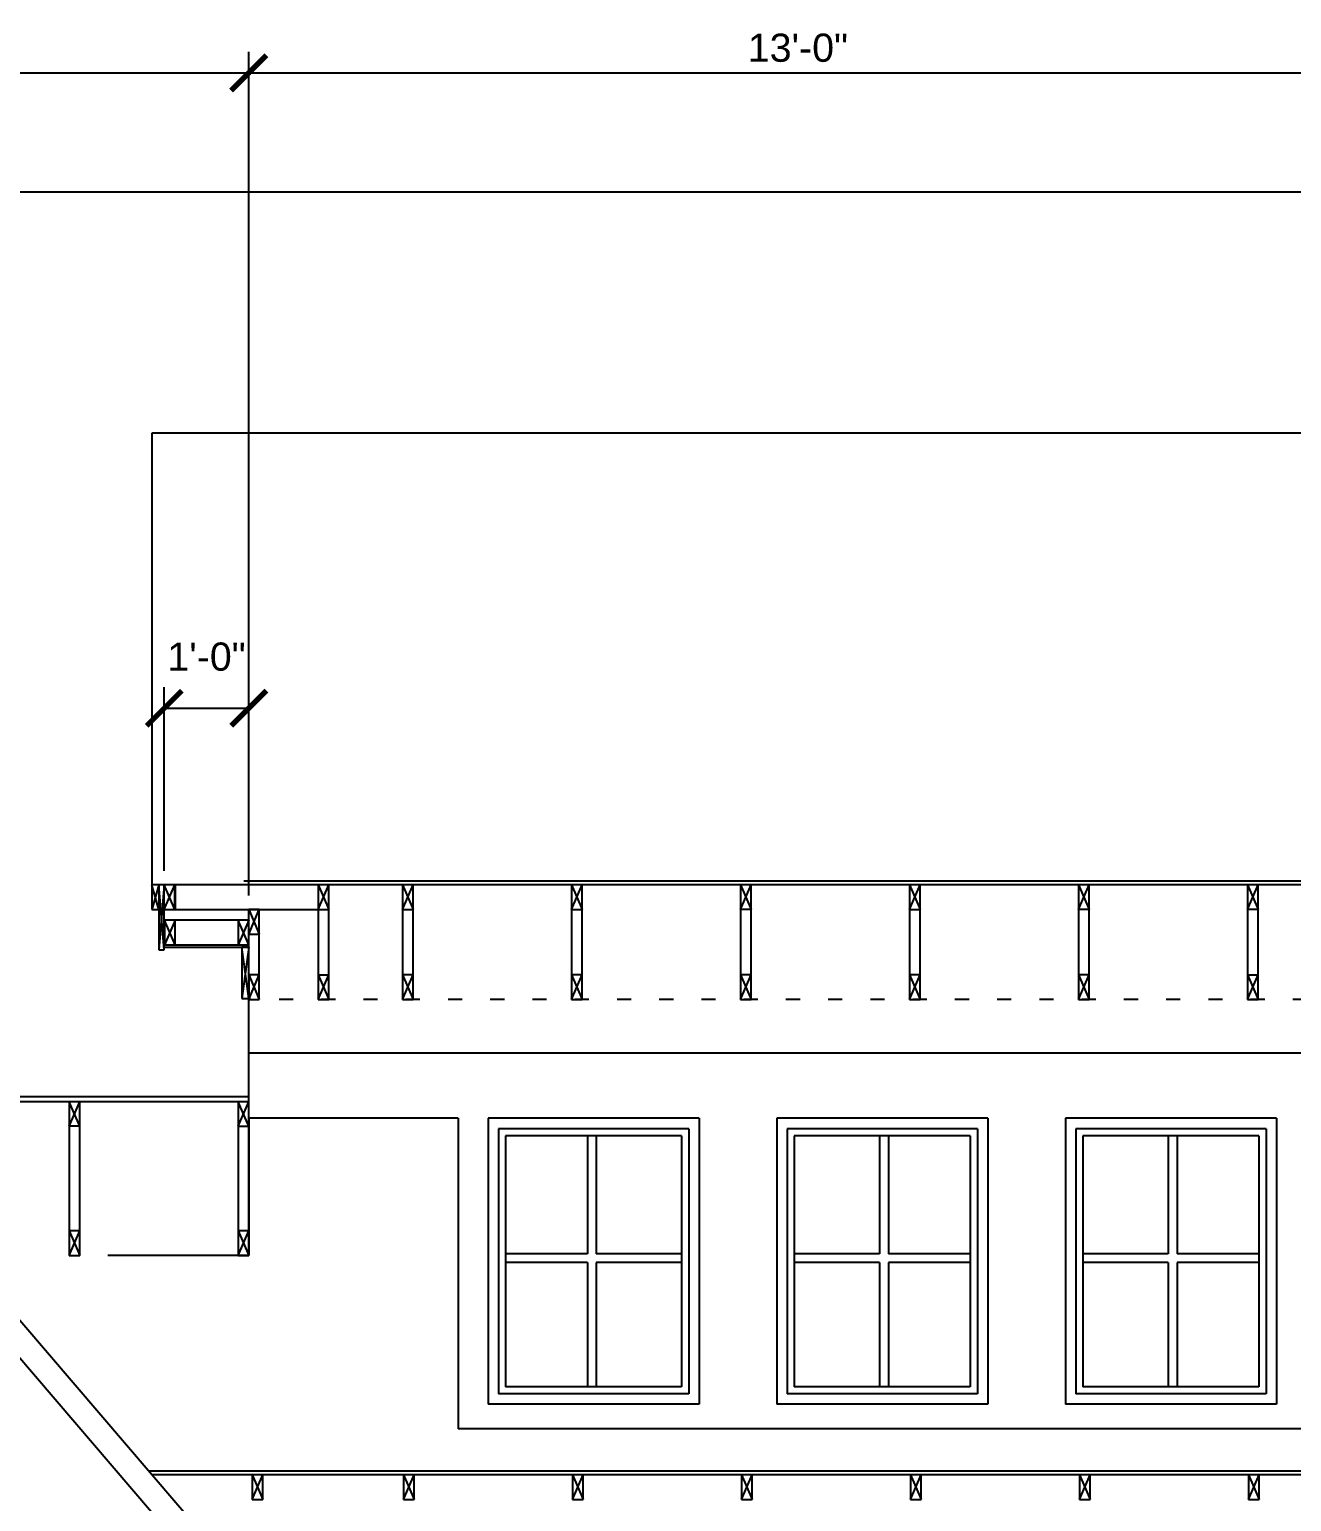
# Model space of a CAD drawing. Header units: inches. Extents: x -28708 to -16583, y 64755 to 66587.
# Drawn here: x -17778.4 to -17599.1, y 65012.6 to 65221.6 of the extents above; entities that cross this region are included whole.
import ezdxf

# ---------------------------------------------------------------- set-up
doc = ezdxf.new("R2010")
doc.units = ezdxf.units.IN
doc.header["$LTSCALE"] = 20
doc.header["$MEASUREMENT"] = 0
doc.linetypes.add('Dashed Small', pattern=[4, 1, -2, 1])
doc.linetypes.add('Solid', pattern=[0])
for name, color, linetype in [('BLOCKING', 2, 'Continuous'), ('DIM', 2, 'Continuous'), ('ELEVATION WALL', 5, 'Continuous'), ('ROOF SECTION', 2, 'Continuous'), ('WINDOW', 2, 'Continuous')]:
    doc.layers.add(name, color=color, linetype=linetype)
doc.styles.add('0.25 INCH', font='arial.ttf', dxfattribs={"height": 4})
doc.styles.add('Arial', font='arial.ttf')
doc.dimstyles.new('0.25 INCH', dxfattribs={"dimtxt": 4, "dimasz": 5, "dimexe": 3, "dimexo": 2, "dimgap": 1.5, "dimtad": 1, "dimdec": 3, "dimzin": 3, "dimdsep": 46, "dimlunit": 4, "dimtxsty": '0.25 INCH', "dimblk": 'ARCHTICK', "dimcen": 0.09, "dimclrd": 95, "dimclre": 8, "dimclrt": 30, "dimadec": 0, "dimazin": 0, "dimtfac": 0.65, "dimtdec": 3, "dimtofl": 0, "dimtmove": 2, "dimatfit": 3, "dimfxl": 0.18, "dimfrac": 1, "dimtolj": 1, "dimtzin": 0, "dimlwd": -1, "dimlwe": -1, "dimarcsym": 0})

# ---------------------------------------------------------------- blocks, each defined once
blk = doc.blocks.new('_ArchTick')
at = {"color": 0, "linetype": 'ByBlock', "const_width": 0.15}
blk.add_lwpolyline([(-0.5, -0.5), (0.5, 0.5)], dxfattribs=at)
blk = doc.blocks.new('*D636')
at = {"layer": 'DEFPOINTS', "color": 0, "linetype": 'ByBlock', "lineweight": -2, "transparency": 16777216}
for p in [(-17747.2, 65215.45), (-17747.2, 65096.64), (-18005.2, 65070.02)]:
    blk.add_point(p, dxfattribs=at)
at = {"layer": 'DIM', "color": 8, "transparency": 16777216}
for p, q in [((-18005.2, 65072.02), (-18005.2, 65218.45)), ((-17747.2, 65098.64), (-17747.2, 65218.45))]:
    blk.add_line(p, q, dxfattribs=at)
at = {"layer": 'DIM', "color": 95, "transparency": 16777216}
blk.add_line((-18005.2, 65215.45), (-17747.2, 65215.45), dxfattribs=at)
at = {"layer": 'DIM', "color": 95, "linetype": 'ByBlock', "transparency": 16777216, "xscale": 5, "yscale": 5, "zscale": 5, "rotation": 180}
blk.add_blockref('_ArchTick', (-18005.2, 65215.45), dxfattribs=at)
at = {"layer": 'DIM', "color": 95, "linetype": 'ByBlock', "transparency": 16777216, "xscale": 5, "yscale": 5, "zscale": 5}
blk.add_blockref('_ArchTick', (-17747.2, 65215.45), dxfattribs=at)
at = {"layer": 'DIM', "color": 30, "linetype": 'ByBlock', "lineweight": -2, "transparency": 16777216, "insert": (-17876.2, 65219), "char_height": 4, "attachment_point": 5, "style": 'Arial'}
blk.add_mtext('\\A1;21\'-6"', dxfattribs=at)
blk = doc.blocks.new('*D637')
at = {"layer": 'DEFPOINTS', "color": 0, "linetype": 'ByBlock', "lineweight": -2, "transparency": 16777216}
for p in [(-17591.2, 65215.45), (-17591.2, 65100.69), (-17747.2, 65096.64)]:
    blk.add_point(p, dxfattribs=at)
at = {"layer": 'DIM', "color": 8, "transparency": 16777216}
for p, q in [((-17747.2, 65098.64), (-17747.2, 65218.45)), ((-17591.2, 65102.69), (-17591.2, 65218.45))]:
    blk.add_line(p, q, dxfattribs=at)
at = {"layer": 'DIM', "color": 95, "transparency": 16777216}
blk.add_line((-17747.2, 65215.45), (-17591.2, 65215.45), dxfattribs=at)
at = {"layer": 'DIM', "color": 95, "linetype": 'ByBlock', "transparency": 16777216, "xscale": 5, "yscale": 5, "zscale": 5, "rotation": 180}
blk.add_blockref('_ArchTick', (-17747.2, 65215.45), dxfattribs=at)
at = {"layer": 'DIM', "color": 95, "linetype": 'ByBlock', "transparency": 16777216, "xscale": 5, "yscale": 5, "zscale": 5}
blk.add_blockref('_ArchTick', (-17591.2, 65215.45), dxfattribs=at)
at = {"layer": 'DIM', "color": 30, "linetype": 'ByBlock', "lineweight": -2, "transparency": 16777216, "insert": (-17669.2, 65219), "char_height": 4, "attachment_point": 5, "style": 'Arial'}
blk.add_mtext('\\A1;13\'-0"', dxfattribs=at)
blk = doc.blocks.new('*D641')
at = {"layer": 'DEFPOINTS', "color": 0, "linetype": 'ByBlock', "lineweight": -2, "transparency": 16777216}
for p in [(-17747.2, 65125.23), (-17759.2, 65100.14), (-17747.2, 65096.64)]:
    blk.add_point(p, dxfattribs=at)
at = {"layer": 'DIM', "color": 8, "transparency": 16777216}
for p, q in [((-17759.2, 65102.14), (-17759.2, 65128.23)), ((-17747.2, 65098.64), (-17747.2, 65128.23))]:
    blk.add_line(p, q, dxfattribs=at)
at = {"layer": 'DIM', "color": 95, "transparency": 16777216}
blk.add_line((-17759.2, 65125.23), (-17747.2, 65125.23), dxfattribs=at)
at = {"layer": 'DIM', "color": 95, "linetype": 'ByBlock', "transparency": 16777216, "xscale": 5, "yscale": 5, "zscale": 5, "rotation": 180}
blk.add_blockref('_ArchTick', (-17759.2, 65125.23), dxfattribs=at)
at = {"layer": 'DIM', "color": 95, "linetype": 'ByBlock', "transparency": 16777216, "xscale": 5, "yscale": 5, "zscale": 5}
blk.add_blockref('_ArchTick', (-17747.2, 65125.23), dxfattribs=at)
at = {"layer": 'DIM', "color": 30, "linetype": 'ByBlock', "lineweight": -2, "transparency": 16777216, "insert": (-17753.2, 65132.53), "char_height": 4, "attachment_point": 5, "style": 'Arial'}
blk.add_mtext('\\A1;1\'-0"', dxfattribs=at)

msp = doc.modelspace()

# ---------------------------------------------------------------- linework, layer by layer
at = {"layer": 'BLOCKING', "linetype": 'Solid'}
for p, q in [((-17757.7028, 65100.1465), (-17760.9528, 65100.1465)), ((-17760.9528, 65100.1465), (-17760.9528, 65096.6465)), ((-17759.9528, 65096.6465), (-17760.9528, 65100.1465)), ((-17759.9528, 65100.1465), (-17760.9528, 65096.6465)), ((-17759.9528, 65100.1465), (-17759.9528, 65090.8965)), ((-17759.2028, 65090.8965), (-17759.9528, 65100.1465)), ((-17759.2028, 65100.1465), (-17759.9528, 65090.8965)), ((-17759.2028, 65090.8965), (-17759.2028, 65100.1465)), ((-17759.2028, 65096.6441), (-17757.7028, 65100.1465)), ((-17757.7028, 65096.6441), (-17759.2028, 65100.1465)), ((-17757.7028, 65096.6441), (-17757.7028, 65100.1465)), ((-17757.6607, 65100.1438), (-17757.6607, 65096.6438)), ((-17735.8452, 65100.1438), (-17737.3452, 65100.1438)), ((-17737.3452, 65100.1438), (-17735.8452, 65096.6438)), ((-17737.3452, 65096.6438), (-17735.8452, 65100.1438)), ((-17737.3452, 65100.1438), (-17737.3452, 65083.8704)), ((-17735.8452, 65083.8704), (-17735.8452, 65100.1438)), ((-17723.8462, 65100.1438), (-17725.3462, 65100.1438)), ((-17725.3462, 65100.1438), (-17723.8462, 65096.6438)), ((-17725.3462, 65096.6438), (-17723.8462, 65100.1438)), ((-17725.3462, 65100.1438), (-17725.3462, 65083.8704)), ((-17723.8462, 65083.8704), (-17723.8462, 65100.1438)), ((-17699.8462, 65100.1438), (-17701.3462, 65100.1438)), ((-17701.3462, 65100.1438), (-17699.8462, 65096.6438)), ((-17701.3462, 65096.6438), (-17699.8462, 65100.1438)), ((-17701.3462, 65100.1438), (-17701.3462, 65083.8704)), ((-17699.8462, 65083.8704), (-17699.8462, 65100.1438)), ((-17675.8462, 65100.1438), (-17677.3462, 65100.1438)), ((-17677.3462, 65100.1438), (-17675.8462, 65096.6438)), ((-17677.3462, 65096.6438), (-17675.8462, 65100.1438)), ((-17677.3462, 65100.1438), (-17677.3462, 65083.8704)), ((-17675.8462, 65083.8704), (-17675.8462, 65100.1438)), ((-17651.8462, 65100.1438), (-17653.3462, 65100.1438)), ((-17653.3462, 65100.1438), (-17651.8462, 65096.6438)), ((-17653.3462, 65096.6438), (-17651.8462, 65100.1438)), ((-17653.3462, 65100.1438), (-17653.3462, 65083.8704)), ((-17651.8462, 65083.8704), (-17651.8462, 65100.1438)), ((-17627.8462, 65100.1438), (-17629.3462, 65100.1438)), ((-17629.3462, 65100.1438), (-17627.8462, 65096.6438)), ((-17629.3462, 65096.6438), (-17627.8462, 65100.1438)), ((-17629.3462, 65100.1438), (-17629.3462, 65083.8704)), ((-17627.8462, 65083.8704), (-17627.8462, 65100.1438)), ((-17603.8462, 65100.1438), (-17605.3462, 65100.1438)), ((-17605.3462, 65100.1438), (-17603.8462, 65096.6438)), ((-17605.3462, 65096.6438), (-17603.8462, 65100.1438)), ((-17605.3462, 65100.1438), (-17605.3462, 65083.8704)), ((-17603.8462, 65083.8704), (-17603.8462, 65100.1438)), ((-17760.9528, 65096.6465), (-17759.9528, 65096.6465)), ((-17759.2028, 65096.6441), (-17757.7028, 65096.6441)), ((-17745.7028, 65096.6438), (-17747.2028, 65096.6438)), ((-17747.2028, 65096.6438), (-17745.7028, 65093.1438)), ((-17747.2028, 65093.1438), (-17745.7028, 65096.6438)), ((-17745.7028, 65093.1438), (-17745.7028, 65096.6438)), ((-17737.3452, 65096.6438), (-17735.8452, 65096.6438)), ((-17725.3462, 65096.6438), (-17723.8462, 65096.6438)), ((-17701.3462, 65096.6438), (-17699.8462, 65096.6438)), ((-17675.8462, 65096.6438), (-17677.3462, 65096.6438)), ((-17653.3462, 65096.6438), (-17651.8462, 65096.6438)), ((-17627.8462, 65096.6438), (-17629.3462, 65096.6438)), ((-17603.8462, 65096.6438), (-17605.3462, 65096.6438)), ((-17757.6607, 65095.1465), (-17759.1607, 65095.1465)), ((-17759.1607, 65095.1465), (-17759.1607, 65091.6465)), ((-17757.6607, 65091.6465), (-17759.1607, 65095.1465)), ((-17757.6607, 65095.1465), (-17759.1607, 65091.6465)), ((-17757.6607, 65091.6465), (-17757.6607, 65095.1465)), ((-17747.2028, 65095.1465), (-17748.7028, 65095.1465)), ((-17748.7028, 65095.1465), (-17748.7028, 65091.6465)), ((-17747.2028, 65091.6465), (-17748.7028, 65095.1465)), ((-17747.2028, 65095.1465), (-17748.7028, 65091.6465)), ((-17759.1607, 65091.6465), (-17757.6607, 65091.6465)), ((-17748.7028, 65091.6465), (-17747.2028, 65091.6465)), ((-17747.2028, 65093.1438), (-17745.7028, 65093.1438)), ((-17759.9528, 65090.8965), (-17759.2028, 65090.8965)), ((-17747.2028, 65091.2715), (-17748.2028, 65091.2715)), ((-17747.2028, 65087.3704), (-17747.2028, 65083.8704)), ((-17745.7028, 65087.3704), (-17747.2028, 65087.3704)), ((-17747.2028, 65087.3704), (-17745.7028, 65083.8704)), ((-17747.2028, 65083.8704), (-17745.7028, 65087.3704)), ((-17745.7028, 65083.8704), (-17745.7028, 65087.3704)), ((-17737.3452, 65087.3704), (-17735.8452, 65087.3704)), ((-17737.3452, 65087.3704), (-17735.8452, 65083.8704)), ((-17737.3452, 65083.8704), (-17735.8452, 65087.3704)), ((-17723.8462, 65087.3704), (-17725.3462, 65087.3704)), ((-17725.3462, 65087.3704), (-17723.8462, 65083.8704)), ((-17725.3462, 65083.8704), (-17723.8462, 65087.3704)), ((-17699.8462, 65087.3704), (-17701.3462, 65087.3704)), ((-17701.3462, 65087.3704), (-17699.8462, 65083.8704)), ((-17701.3462, 65083.8704), (-17699.8462, 65087.3704)), ((-17675.8462, 65087.3704), (-17677.3462, 65087.3704)), ((-17677.3462, 65087.3704), (-17675.8462, 65083.8704)), ((-17677.3462, 65083.8704), (-17675.8462, 65087.3704)), ((-17651.8462, 65087.3704), (-17653.3462, 65087.3704)), ((-17653.3462, 65087.3704), (-17651.8462, 65083.8704)), ((-17653.3462, 65083.8704), (-17651.8462, 65087.3704)), ((-17627.8462, 65087.3704), (-17629.3462, 65087.3704)), ((-17629.3462, 65087.3704), (-17627.8462, 65083.8704)), ((-17629.3462, 65083.8704), (-17627.8462, 65087.3704)), ((-17605.3462, 65087.3704), (-17603.8462, 65087.3704)), ((-17605.3462, 65087.3704), (-17603.8462, 65083.8704)), ((-17605.3462, 65083.8704), (-17603.8462, 65087.3704)), ((-17748.2028, 65084.0215), (-17747.2028, 65084.0215)), ((-17747.2028, 65083.8704), (-17745.7028, 65083.8704)), ((-17737.3452, 65083.8704), (-17735.8452, 65083.8704)), ((-17725.3462, 65083.8704), (-17723.8462, 65083.8704)), ((-17701.3462, 65083.8704), (-17699.8462, 65083.8704)), ((-17677.3462, 65083.8704), (-17675.8462, 65083.8704)), ((-17653.3462, 65083.8704), (-17651.8462, 65083.8704)), ((-17629.3462, 65083.8704), (-17627.8462, 65083.8704)), ((-17605.3462, 65083.8704), (-17603.8462, 65083.8704)), ((-17772.7028, 65069.3508), (-17772.7028, 65047.4959)), ((-17771.2028, 65069.3508), (-17772.7028, 65069.3508)), ((-17772.7028, 65065.8508), (-17771.2028, 65069.3508)), ((-17771.2028, 65065.8508), (-17772.7028, 65069.3508)), ((-17771.2028, 65047.4959), (-17771.2028, 65069.3508)), ((-17748.7028, 65069.3508), (-17748.7028, 65047.4959)), ((-17747.2028, 65069.3508), (-17748.7028, 65069.3508)), ((-17748.7028, 65065.8508), (-17747.2028, 65069.3508)), ((-17747.2028, 65065.8508), (-17748.7028, 65069.3508)), ((-17747.2028, 65047.4959), (-17747.2028, 65069.3508)), ((-17771.2028, 65065.8508), (-17772.7028, 65065.8508)), ((-17748.7028, 65065.8508), (-17747.2028, 65065.8508)), ((-17771.2028, 65050.9959), (-17772.7028, 65050.9959)), ((-17772.7028, 65050.9959), (-17771.2028, 65047.4959)), ((-17772.7028, 65047.4959), (-17771.2028, 65050.9959)), ((-17747.2028, 65050.9959), (-17748.7028, 65050.9959)), ((-17748.7028, 65050.9959), (-17747.2028, 65047.4959)), ((-17748.7028, 65047.4959), (-17747.2028, 65050.9959)), ((-17772.7028, 65047.4959), (-17771.2028, 65047.4959)), ((-17748.7028, 65047.4959), (-17747.2028, 65047.4959)), ((-17746.7033, 65016.3731), (-17746.7033, 65012.8731)), ((-17745.2033, 65016.3731), (-17746.7033, 65016.3731)), ((-17746.7033, 65016.3731), (-17745.2033, 65012.8731)), ((-17746.7033, 65012.8731), (-17745.2033, 65016.3731)), ((-17745.2033, 65012.8731), (-17745.2033, 65016.3731)), ((-17725.2038, 65016.3731), (-17725.2038, 65012.8731)), ((-17723.7038, 65016.3731), (-17725.2038, 65016.3731)), ((-17725.2038, 65016.3731), (-17723.7038, 65012.8731)), ((-17725.2038, 65012.8731), (-17723.7038, 65016.3731)), ((-17723.7038, 65012.8731), (-17723.7038, 65016.3731)), ((-17701.2038, 65016.3731), (-17701.2038, 65012.8731)), ((-17699.7038, 65016.3731), (-17701.2038, 65016.3731)), ((-17701.2038, 65016.3731), (-17699.7038, 65012.8731)), ((-17701.2038, 65012.8731), (-17699.7038, 65016.3731)), ((-17699.7038, 65012.8731), (-17699.7038, 65016.3731)), ((-17677.2038, 65016.3731), (-17677.2038, 65012.8731)), ((-17675.7038, 65016.3731), (-17677.2038, 65016.3731)), ((-17677.2038, 65016.3731), (-17675.7038, 65012.8731)), ((-17677.2038, 65012.8731), (-17675.7038, 65016.3731)), ((-17675.7038, 65012.8731), (-17675.7038, 65016.3731)), ((-17653.2038, 65016.3731), (-17653.2038, 65012.8731)), ((-17651.7038, 65016.3731), (-17653.2038, 65016.3731)), ((-17653.2038, 65016.3731), (-17651.7038, 65012.8731)), ((-17653.2038, 65012.8731), (-17651.7038, 65016.3731)), ((-17651.7038, 65012.8731), (-17651.7038, 65016.3731)), ((-17629.2038, 65016.3731), (-17629.2038, 65012.8731)), ((-17627.7038, 65016.3731), (-17629.2038, 65016.3731)), ((-17629.2038, 65016.3731), (-17627.7038, 65012.8731)), ((-17629.2038, 65012.8731), (-17627.7038, 65016.3731)), ((-17627.7038, 65012.8731), (-17627.7038, 65016.3731)), ((-17605.2038, 65016.3731), (-17605.2038, 65012.8731)), ((-17603.7038, 65016.3731), (-17605.2038, 65016.3731)), ((-17605.2038, 65016.3731), (-17603.7038, 65012.8731)), ((-17605.2038, 65012.8731), (-17603.7038, 65016.3731)), ((-17603.7038, 65012.8731), (-17603.7038, 65016.3731)), ((-17746.7033, 65012.8731), (-17745.2033, 65012.8731)), ((-17725.2038, 65012.8731), (-17723.7038, 65012.8731)), ((-17701.2038, 65012.8731), (-17699.7038, 65012.8731)), ((-17677.2038, 65012.8731), (-17675.7038, 65012.8731)), ((-17653.2038, 65012.8731), (-17651.7038, 65012.8731)), ((-17629.2038, 65012.8731), (-17627.7038, 65012.8731)), ((-17605.2038, 65012.8731), (-17603.7038, 65012.8731))]:
    msp.add_line(p, q, dxfattribs=at)
at = {"layer": 'BLOCKING', "linetype": 'Dashed Small'}
msp.add_line((-17747.2028, 65066.9945), (-17747.2028, 65047.4959), dxfattribs=at)
at = {"layer": 'ELEVATION WALL', "color": 4, "linetype": 'Solid', "ltscale": 28.8}
for p, q in [((-17574.0903, 65076.2445), (-17747.2028, 65076.2445)), ((-17717.4538, 65066.9945), (-17747.2028, 65066.9945)), ((-17717.4538, 65066.9945), (-17717.4538, 65022.8699))]:
    msp.add_line(p, q, dxfattribs=at)
at = {"layer": 'ELEVATION WALL', "color": 4, "linetype": 'Solid'}
msp.add_line((-17596.9538, 65022.8699), (-17717.4538, 65022.8699), dxfattribs=at)
at = {"layer": 'ROOF SECTION', "linetype": 'Solid'}
for p, q in [((-17391.7284, 65198.4959), (-18024.953, 65198.4959)), ((-17760.9528, 65164.2836), (-17760.9528, 65100.1438)), ((-17499.3787, 65164.2836), (-17760.9528, 65164.2836)), ((-17747.2028, 65000.3291), (-17875.9351, 65150.5166)), ((-17750.7028, 64999.0346), (-17876.203, 65145.4514)), ((-17553.6051, 65100.1438), (-17760.9528, 65100.1438)), ((-17553.129, 65100.6994), (-17747.9117, 65100.6465)), ((-17757.6607, 65096.6438), (-17737.3452, 65096.6438)), ((-17747.2028, 65066.9945), (-17747.2028, 65096.6438)), ((-17748.7028, 65095.1465), (-17757.6607, 65095.1465)), ((-17759.1607, 65091.6465), (-17747.2028, 65091.6465)), ((-17745.7028, 65087.3704), (-17745.7028, 65093.1438)), ((-17759.1912, 65091.2715), (-17747.2028, 65091.2715)), ((-17748.2028, 65091.2715), (-17748.2028, 65084.0215)), ((-17747.2028, 65084.0215), (-17748.2028, 65091.2715)), ((-17747.2028, 65091.2715), (-17748.2028, 65084.0215)), ((-17747.2028, 65069.3508), (-17810.9738, 65069.3508)), ((-17747.2028, 65070.0176), (-17807.0276, 65070.0176)), ((-17567.7038, 65016.9), (-17761.4065, 65016.9)), ((-17567.7038, 65016.3731), (-17760.9547, 65016.3731))]:
    msp.add_line(p, q, dxfattribs=at)
at = {"layer": 'ROOF SECTION', "linetype": 'Dashed Small', "ltscale": 0.1}
msp.add_line((-17566.8952, 65083.8704), (-17747.2028, 65083.8704), dxfattribs=at)
at = {"layer": 'ROOF SECTION', "linetype": 'Dashed Small'}
msp.add_line((-17747.2028, 65047.4959), (-17787.6317, 65047.4959), dxfattribs=at)
at = {"layer": 'WINDOW', "linetype": 'Solid'}
for p, q in [((-17713.2143, 65066.9945), (-17713.2143, 65026.3699)), ((-17683.2138, 65066.9945), (-17713.2143, 65066.9945)), ((-17683.2143, 65066.9945), (-17683.2143, 65026.3699)), ((-17683.2138, 65066.9945), (-17683.2138, 65026.3699)), ((-17672.2143, 65066.9945), (-17672.2143, 65026.3699)), ((-17642.2141, 65066.9945), (-17672.2143, 65066.9945)), ((-17642.2143, 65066.9945), (-17642.2143, 65026.3699)), ((-17642.2141, 65066.9945), (-17642.2141, 65027.8699)), ((-17631.2143, 65066.9945), (-17631.2143, 65026.3699)), ((-17631.2141, 65066.9945), (-17631.2141, 65026.3699)), ((-17601.2143, 65066.9945), (-17631.2141, 65066.9945)), ((-17601.2143, 65066.9945), (-17601.2143, 65026.3699)), ((-17684.7143, 65065.4945), (-17711.7146, 65065.4945)), ((-17711.7146, 65065.4945), (-17711.7146, 65027.8699)), ((-17685.7143, 65064.4945), (-17710.7146, 65064.4945)), ((-17710.7146, 65064.4945), (-17710.7146, 65028.8699)), ((-17699.0896, 65064.4945), (-17699.0896, 65047.7449)), ((-17697.8396, 65064.4945), (-17697.8396, 65047.7449)), ((-17685.7143, 65064.4945), (-17685.7143, 65028.8699)), ((-17684.7143, 65065.4945), (-17684.7143, 65027.8699)), ((-17683.2141, 65066.3687), (-17683.2143, 65066.3687)), ((-17683.2141, 65066.1874), (-17683.2143, 65066.1874)), ((-17683.2141, 65066.0914), (-17683.2143, 65066.0914)), ((-17683.2141, 65066.0833), (-17683.2143, 65066.0833)), ((-17683.2141, 65065.9873), (-17683.2143, 65065.9873)), ((-17643.7143, 65065.4945), (-17670.7143, 65065.4945)), ((-17670.7143, 65065.4945), (-17670.7143, 65027.8699)), ((-17644.7143, 65064.4945), (-17669.7143, 65064.4945)), ((-17669.7143, 65064.4945), (-17669.7143, 65028.8699)), ((-17657.5893, 65064.4945), (-17657.5893, 65047.7449)), ((-17656.3393, 65064.4945), (-17656.3393, 65047.7449)), ((-17644.7143, 65064.4945), (-17644.7143, 65028.8699)), ((-17643.7143, 65065.4945), (-17643.7143, 65027.8699)), ((-17642.2143, 65066.3687), (-17642.2146, 65066.3687)), ((-17642.2143, 65066.2469), (-17642.2146, 65066.2469)), ((-17642.2143, 65066.0914), (-17642.2146, 65066.0914)), ((-17642.2143, 65065.9873), (-17642.2146, 65065.9873)), ((-17602.7143, 65065.4945), (-17629.7141, 65065.4945)), ((-17629.7141, 65065.4945), (-17629.7141, 65027.8699)), ((-17603.7143, 65064.4945), (-17628.7141, 65064.4945)), ((-17628.7141, 65064.4945), (-17628.7141, 65028.8699)), ((-17616.5893, 65064.4945), (-17616.5893, 65047.7449)), ((-17615.3393, 65064.4945), (-17615.3393, 65047.7449)), ((-17603.7143, 65064.4945), (-17603.7143, 65028.8699)), ((-17602.7143, 65065.4945), (-17602.7143, 65027.8699)), ((-17699.0896, 65047.7449), (-17710.7146, 65047.7449)), ((-17685.7143, 65047.7449), (-17697.8396, 65047.7449)), ((-17657.5893, 65047.7449), (-17669.7143, 65047.7449)), ((-17644.7143, 65047.7449), (-17656.3393, 65047.7449)), ((-17616.5893, 65047.7449), (-17628.7141, 65047.7449)), ((-17603.7143, 65047.7449), (-17615.3393, 65047.7449)), ((-17699.0896, 65046.4949), (-17710.7146, 65046.4949)), ((-17699.0896, 65046.4949), (-17699.0896, 65028.8699)), ((-17685.7143, 65046.4949), (-17697.8396, 65046.4949)), ((-17697.8396, 65046.4949), (-17697.8396, 65028.8699)), ((-17657.5893, 65046.4949), (-17669.7143, 65046.4949)), ((-17657.5893, 65046.4949), (-17657.5893, 65028.8699)), ((-17644.7143, 65046.4949), (-17656.3393, 65046.4949)), ((-17656.3393, 65046.4949), (-17656.3393, 65028.8699)), ((-17616.5893, 65046.4949), (-17628.7141, 65046.4949)), ((-17616.5893, 65046.4949), (-17616.5893, 65028.8699)), ((-17603.7143, 65046.4949), (-17615.3393, 65046.4949)), ((-17615.3393, 65046.4949), (-17615.3393, 65028.8699)), ((-17685.7143, 65028.8699), (-17710.7146, 65028.8699)), ((-17644.7143, 65028.8699), (-17669.7143, 65028.8699)), ((-17603.7143, 65028.8699), (-17628.7141, 65028.8699)), ((-17684.7143, 65027.8699), (-17711.7146, 65027.8699)), ((-17643.7143, 65027.8699), (-17670.7143, 65027.8699)), ((-17602.7143, 65027.8699), (-17629.7141, 65027.8699)), ((-17683.2138, 65026.3699), (-17713.2143, 65026.3699)), ((-17683.2141, 65026.6566), (-17683.2143, 65026.6566)), ((-17642.2143, 65026.3699), (-17672.2143, 65026.3699)), ((-17642.2143, 65026.6566), (-17642.2146, 65026.6566)), ((-17601.2143, 65026.3699), (-17631.2141, 65026.3699))]:
    msp.add_line(p, q, dxfattribs=at)

# ---------------------------------------------------------------- dimensions: what is measured, and where the dimension line sits
at = {"layer": 'DIM', "linetype": 'ByBlock', "lineweight": -2}
for base, p1, p2, picture, middle in [((-17747.20277, 65215.45435), (-18005.20326, 65070.0174), (-17747.20277, 65096.64382), '*D636', (-17876.20302, 65218.99664)), ((-17591.2038, 65215.4543), (-17747.2028, 65096.6438), (-17591.2038, 65100.6891), '*D637', (-17669.2033, 65218.998)), ((-17747.2028, 65125.2342), (-17759.2016, 65100.1438), (-17747.2028, 65096.6438), '*D641', (-17753.2022, 65132.5265))]:
    dim = msp.add_linear_dim(base=base, p1=p1, p2=p2, dimstyle='0.25 INCH', override={"dimtxsty": 'Arial'}, dxfattribs=at)
    dim.commit()
    dim.dimension.update_dxf_attribs({"geometry": picture, "text_midpoint": middle})

doc.saveas('drawing.dxf')
